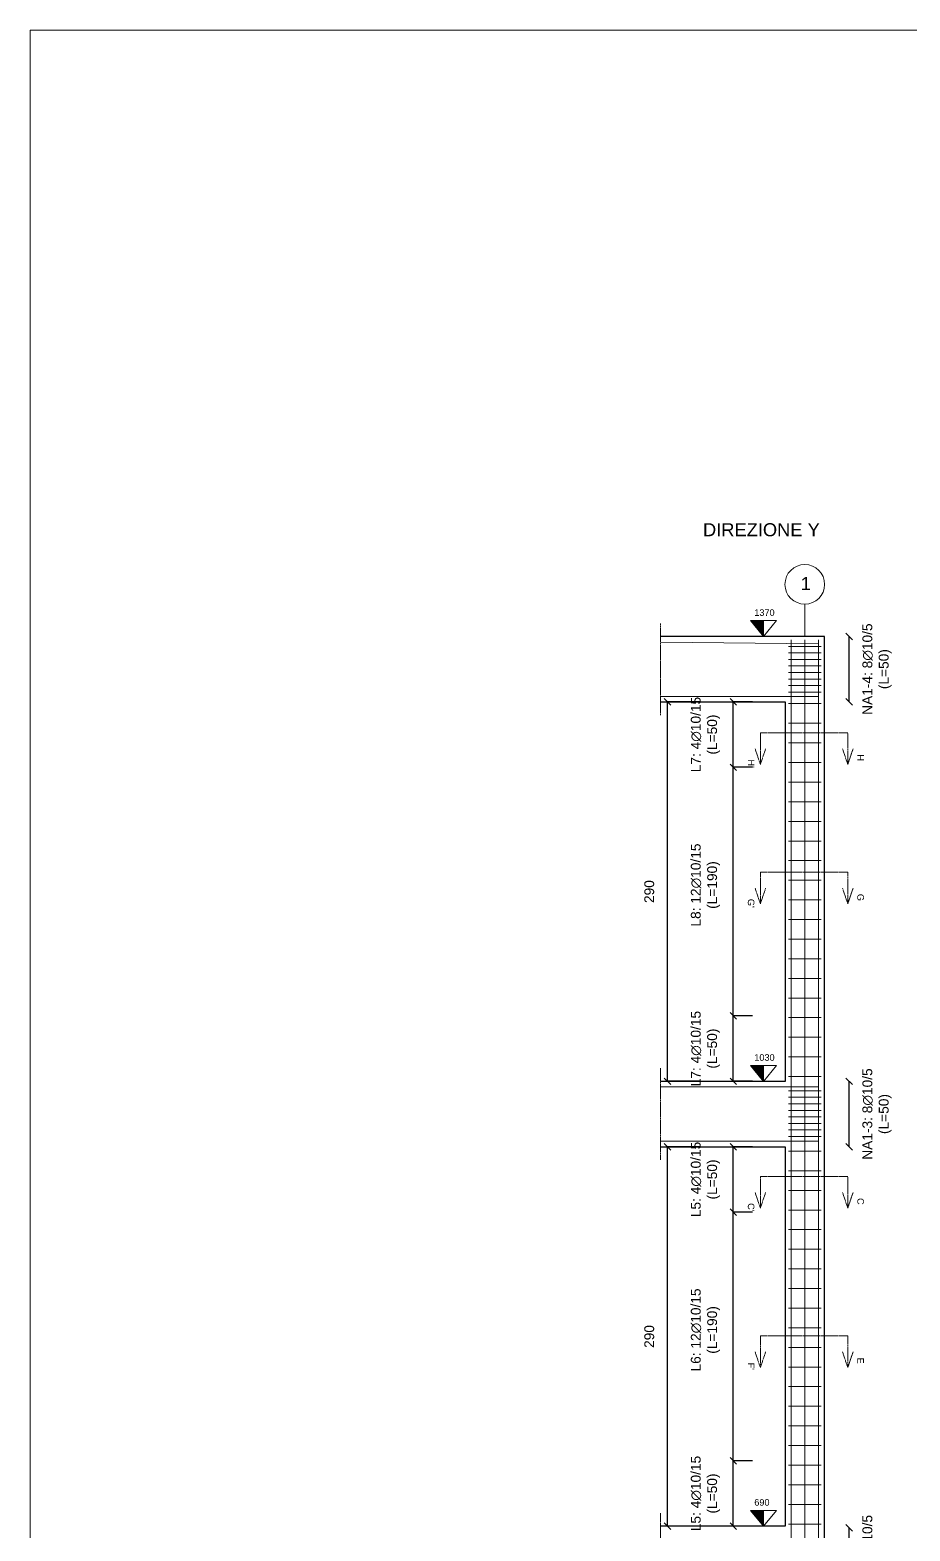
# Model space of a CAD drawing. Header units: millimetres. Extents: x -455371 to 117772, y -78417 to 116564.
# Drawn here: x -348521 to -341797, y 58753 to 70223 of the extents above; entities that cross this region are included whole.
import ezdxf

# ---------------------------------------------------------------- set-up
doc = ezdxf.new("R2010")
doc.units = ezdxf.units.MM
doc.linetypes.add('ACAD_ISO02W100', pattern=[15, 12, -3])
doc.layers.get('0').update_dxf_attribs({"color": 255})
for name, color, linetype, lineweight in [('armature', 5, 'Continuous', 18), ('Cls', 7, 'Continuous', 25), ('fili fissi', 210, 'Continuous', 18), ('quote', 5, 'Continuous', 15), ('Scritte', 7, 'Continuous', 15), ('staffe', 10, 'Continuous', 15), ('tratteggio 1 a 50', 230, 'ACAD_ISO02W100', 15)]:
    doc.layers.add(name, color=color, linetype=linetype, lineweight=lineweight)
doc.layers.add('RETINI', color=253, linetype='Continuous')
doc.styles.get("Standard").update_dxf_attribs({"font": 'arial.ttf'})
doc.dimstyles.new('scala1 a 50', dxfattribs={"dimtxt": 75, "dimasz": 50, "dimexe": 0.18, "dimexo": 250, "dimgap": 100, "dimtad": 2, "dimdec": 0, "dimlfac": 0.1, "dimzin": 0, "dimdsep": 46, "dimtxsty": 'Standard', "dimblk": 'OBLIQUE', "dimcen": -100, "dimadec": 0, "dimazin": 0, "dimtfac": 1, "dimtdec": 0, "dimtofl": 0, "dimtmove": 0, "dimatfit": 3, "dimfxl": 250, "dimfxlon": 1, "dimtolj": 1, "dimtzin": 0, "dimarcsym": 0})

# ---------------------------------------------------------------- blocks, each defined once
blk = doc.blocks.new('_Oblique')
at = {"color": 0, "linetype": 'ByBlock', "lineweight": -2}
blk.add_line((-0.5, -0.5), (0.5, 0.5), dxfattribs=at)
blk = doc.blocks.new('*D1646')
at = {"layer": 'Defpoints', "color": 0, "transparency": 16777216}
for p in [(-343650, 65089), (-342751, 65089), (-342751, 62189)]:
    blk.add_point(p, dxfattribs=at)
at = {"layer": 'quote', "color": 0, "lineweight": -2, "transparency": 16777216}
for p, q in [((-343400, 65089), (-343651, 65089)), ((-343650, 62189), (-343650, 65089)), ((-343400, 62189), (-343651, 62189))]:
    blk.add_line(p, q, dxfattribs=at)
at = {"layer": 'quote', "color": 0, "lineweight": -2, "transparency": 16777216, "xscale": 50, "yscale": 50, "zscale": 50}
for p, rotation in [((-343650, 65089), 90), ((-343650, 62189), 270)]:
    blk.add_blockref('_Oblique', p, dxfattribs=dict(at, rotation=rotation))
at = {"layer": 'quote', "color": 0, "transparency": 16777216, "insert": (-343789, 63639), "char_height": 75, "attachment_point": 5, "rotation": 90}
blk.add_mtext('\\A1;290', dxfattribs=at)
blk = doc.blocks.new('*D1647')
at = {"layer": 'Defpoints', "color": 0, "transparency": 16777216}
for p in [(-343650, 61689), (-342751, 61689), (-342751, 58789)]:
    blk.add_point(p, dxfattribs=at)
at = {"layer": 'quote', "color": 0, "lineweight": -2, "transparency": 16777216}
for p, q in [((-343400, 61689), (-343651, 61689)), ((-343650, 58789), (-343650, 61689)), ((-343400, 58789), (-343651, 58789))]:
    blk.add_line(p, q, dxfattribs=at)
at = {"layer": 'quote', "color": 0, "lineweight": -2, "transparency": 16777216, "xscale": 50, "yscale": 50, "zscale": 50}
for p, rotation in [((-343650, 61689), 90), ((-343650, 58789), 270)]:
    blk.add_blockref('_Oblique', p, dxfattribs=dict(at, rotation=rotation))
at = {"layer": 'quote', "color": 0, "transparency": 16777216, "insert": (-343789, 60239), "char_height": 75, "attachment_point": 5, "rotation": 90}
blk.add_mtext('\\A1;290', dxfattribs=at)
blk = doc.blocks.new('*D1676')
at = {"layer": 'Defpoints', "color": 0, "transparency": 16777216}
for p in [(-343147, 59289), (-342751, 59289), (-342751, 58789)]:
    blk.add_point(p, dxfattribs=at)
at = {"layer": 'quote', "color": 0, "lineweight": -2, "transparency": 16777216}
for p, q in [((-343001, 59289), (-343147, 59289)), ((-343147, 58789), (-343147, 59289)), ((-343001, 58789), (-343147, 58789))]:
    blk.add_line(p, q, dxfattribs=at)
at = {"layer": 'quote', "color": 0, "lineweight": -2, "transparency": 16777216, "xscale": 50, "yscale": 50, "zscale": 50}
for p, rotation in [((-343147, 59289), 90), ((-343147, 58789), 270)]:
    blk.add_blockref('_Oblique', p, dxfattribs=dict(at, rotation=rotation))
at = {"layer": 'quote', "color": 0, "transparency": 16777216, "insert": (-343360, 59039), "char_height": 75, "attachment_point": 5, "rotation": 90}
blk.add_mtext('\\A1;L5: {\\A0;4∅10/15} \\P(L=50)', dxfattribs=at)
blk = doc.blocks.new('*D1677')
at = {"layer": 'Defpoints', "color": 0, "transparency": 16777216}
for p in [(-343147, 61189), (-342751, 61189), (-342751, 59289)]:
    blk.add_point(p, dxfattribs=at)
at = {"layer": 'quote', "color": 0, "lineweight": -2, "transparency": 16777216}
for p, q in [((-343001, 61189), (-343147, 61189)), ((-343147, 59289), (-343147, 61189)), ((-343001, 59289), (-343147, 59289))]:
    blk.add_line(p, q, dxfattribs=at)
at = {"layer": 'quote', "color": 0, "lineweight": -2, "transparency": 16777216, "xscale": 50, "yscale": 50, "zscale": 50}
for p, rotation in [((-343147, 61189), 90), ((-343147, 59289), 270)]:
    blk.add_blockref('_Oblique', p, dxfattribs=dict(at, rotation=rotation))
at = {"layer": 'quote', "color": 0, "transparency": 16777216, "insert": (-343360, 60289), "char_height": 75, "attachment_point": 5, "rotation": 90}
blk.add_mtext('\\A1;L6: {\\A0;12∅10/15} \\P(L=190)', dxfattribs=at)
blk = doc.blocks.new('*D1678')
at = {"layer": 'Defpoints', "color": 0, "transparency": 16777216}
for p in [(-343147, 61689), (-342751, 61689), (-342751, 61189)]:
    blk.add_point(p, dxfattribs=at)
at = {"layer": 'quote', "color": 0, "lineweight": -2, "transparency": 16777216}
for p, q in [((-343001, 61689), (-343147, 61689)), ((-343147, 61189), (-343147, 61689)), ((-343001, 61189), (-343147, 61189))]:
    blk.add_line(p, q, dxfattribs=at)
at = {"layer": 'quote', "color": 0, "lineweight": -2, "transparency": 16777216, "xscale": 50, "yscale": 50, "zscale": 50}
for p, rotation in [((-343147, 61689), 90), ((-343147, 61189), 270)]:
    blk.add_blockref('_Oblique', p, dxfattribs=dict(at, rotation=rotation))
at = {"layer": 'quote', "color": 0, "transparency": 16777216, "insert": (-343360, 61439), "char_height": 75, "attachment_point": 5, "rotation": 90}
blk.add_mtext('\\A1;L5: {\\A0;4∅10/15} \\P(L=50)', dxfattribs=at)
blk = doc.blocks.new('*D1679')
at = {"layer": 'Defpoints', "color": 0, "transparency": 16777216}
for p in [(-343147, 62689), (-342751, 62689), (-342751, 62189)]:
    blk.add_point(p, dxfattribs=at)
at = {"layer": 'quote', "color": 0, "lineweight": -2, "transparency": 16777216}
for p, q in [((-343001, 62689), (-343147, 62689)), ((-343147, 62189), (-343147, 62689)), ((-343001, 62189), (-343147, 62189))]:
    blk.add_line(p, q, dxfattribs=at)
at = {"layer": 'quote', "color": 0, "lineweight": -2, "transparency": 16777216, "xscale": 50, "yscale": 50, "zscale": 50}
for p, rotation in [((-343147, 62689), 90), ((-343147, 62189), 270)]:
    blk.add_blockref('_Oblique', p, dxfattribs=dict(at, rotation=rotation))
at = {"layer": 'quote', "color": 0, "transparency": 16777216, "insert": (-343360, 62439), "char_height": 75, "attachment_point": 5, "rotation": 90}
blk.add_mtext('\\A1;L7: {\\A0;4∅10/15} \\P(L=50)', dxfattribs=at)
blk = doc.blocks.new('*D1680')
at = {"layer": 'Defpoints', "color": 0, "transparency": 16777216}
for p in [(-343147, 64589), (-342751, 64589), (-342751, 62689)]:
    blk.add_point(p, dxfattribs=at)
at = {"layer": 'quote', "color": 0, "lineweight": -2, "transparency": 16777216}
for p, q in [((-343001, 64589), (-343147, 64589)), ((-343147, 62689), (-343147, 64589)), ((-343001, 62689), (-343147, 62689))]:
    blk.add_line(p, q, dxfattribs=at)
at = {"layer": 'quote', "color": 0, "lineweight": -2, "transparency": 16777216, "xscale": 50, "yscale": 50, "zscale": 50}
for p, rotation in [((-343147, 64589), 90), ((-343147, 62689), 270)]:
    blk.add_blockref('_Oblique', p, dxfattribs=dict(at, rotation=rotation))
at = {"layer": 'quote', "color": 0, "transparency": 16777216, "insert": (-343360, 63689), "char_height": 75, "attachment_point": 5, "rotation": 90}
blk.add_mtext('\\A1;L8: {\\A0;12∅10/15} \\P(L=190)', dxfattribs=at)
blk = doc.blocks.new('*D1681')
at = {"layer": 'Defpoints', "color": 0, "transparency": 16777216}
for p in [(-343147, 65089), (-342751, 65089), (-342751, 64589)]:
    blk.add_point(p, dxfattribs=at)
at = {"layer": 'quote', "color": 0, "lineweight": -2, "transparency": 16777216}
for p, q in [((-343001, 65089), (-343147, 65089)), ((-343147, 64589), (-343147, 65089)), ((-343001, 64589), (-343147, 64589))]:
    blk.add_line(p, q, dxfattribs=at)
at = {"layer": 'quote', "color": 0, "lineweight": -2, "transparency": 16777216, "xscale": 50, "yscale": 50, "zscale": 50}
for p, rotation in [((-343147, 65089), 90), ((-343147, 64589), 270)]:
    blk.add_blockref('_Oblique', p, dxfattribs=dict(at, rotation=rotation))
at = {"layer": 'quote', "color": 0, "transparency": 16777216, "insert": (-343360, 64839), "char_height": 75, "attachment_point": 5, "rotation": 90}
blk.add_mtext('\\A1;L7: {\\A0;4∅10/15} \\P(L=50)', dxfattribs=at)
blk = doc.blocks.new('*U3044')
at = {"layer": 'staffe'}
blk.add_lwpolyline([(-125, 0), (125, 0)], dxfattribs=at)
blk = doc.blocks.new('*U3045')
at = {"layer": 'staffe', "color": 0, "linetype": 'ByBlock', "lineweight": -2, "transparency": 16777216}
for p in [(0, 350), (0, 300), (0, 250), (0, 200), (0, 150), (0, 100), (0, 50), (0, 0)]:
    blk.add_blockref('*U3044', p, dxfattribs=at)
blk = doc.blocks.new('*U3046')
at = {"layer": 'staffe'}
blk.add_lwpolyline([(-125, 0), (125, 0)], dxfattribs=at)
blk = doc.blocks.new('*U3047')
at = {"layer": 'staffe', "color": 0, "linetype": 'ByBlock', "lineweight": -2, "transparency": 16777216}
for p in [(0, 350), (0, 300), (0, 250), (0, 200), (0, 150), (0, 100), (0, 50), (0, 0)]:
    blk.add_blockref('*U3046', p, dxfattribs=at)
blk = doc.blocks.new('*U3052')
at = {"layer": 'staffe'}
blk.add_lwpolyline([(-125, 0), (125, 0)], dxfattribs=at)
blk = doc.blocks.new('*U3053')
at = {"layer": 'staffe', "color": 0, "linetype": 'ByBlock', "lineweight": -2, "transparency": 16777216}
for p in [(0, 2850), (0, 2700), (0, 2550), (0, 2400), (0, 2250), (0, 2100), (0, 1950), (0, 1800), (0, 1650), (0, 1500), (0, 1350), (0, 1200), (0, 1050), (0, 900), (0, 750), (0, 600), (0, 450), (0, 300), (0, 150), (0, 0)]:
    blk.add_blockref('*U3052', p, dxfattribs=at)
blk = doc.blocks.new('*U3054')
at = {"layer": 'staffe'}
blk.add_lwpolyline([(-125, 0), (125, 0)], dxfattribs=at)
blk = doc.blocks.new('*U3055')
at = {"layer": 'staffe', "color": 0, "linetype": 'ByBlock', "lineweight": -2, "transparency": 16777216}
for p in [(0, 2850), (0, 2700), (0, 2550), (0, 2400), (0, 2250), (0, 2100), (0, 1950), (0, 1800), (0, 1650), (0, 1500), (0, 1350), (0, 1200), (0, 1050), (0, 900), (0, 750), (0, 600), (0, 450), (0, 300), (0, 150), (0, 0)]:
    blk.add_blockref('*U3054', p, dxfattribs=at)
blk = doc.blocks.new('*D3127')
at = {"layer": 'Defpoints', "color": 0, "transparency": 16777216}
for p in [(-342451, 65589), (-342262, 65589), (-342451, 65089)]:
    blk.add_point(p, dxfattribs=at)
at = {"layer": 'quote', "color": 0, "lineweight": -2, "transparency": 16777216}
for p, q in [((-342262, 65589), (-342262, 65589)), ((-342262, 65089), (-342262, 65589)), ((-342262, 65089), (-342262, 65089))]:
    blk.add_line(p, q, dxfattribs=at)
at = {"layer": 'quote', "color": 0, "lineweight": -2, "transparency": 16777216, "xscale": 50, "yscale": 50, "zscale": 50}
for p, rotation in [((-342262, 65589), 90), ((-342262, 65089), 270)]:
    blk.add_blockref('_Oblique', p, dxfattribs=dict(at, rotation=rotation))
at = {"layer": 'quote', "color": 0, "transparency": 16777216, "insert": (-342049, 65339), "char_height": 75, "attachment_point": 5, "rotation": 90}
blk.add_mtext('\\A1;NA1-4: {\\A0;8∅10/5} \\P(L=50)', dxfattribs=at)
blk = doc.blocks.new('*D3128')
at = {"layer": 'Defpoints', "color": 0, "transparency": 16777216}
for p in [(-342451, 62189), (-342262, 62189), (-342451, 61689)]:
    blk.add_point(p, dxfattribs=at)
at = {"layer": 'quote', "color": 0, "lineweight": -2, "transparency": 16777216}
for p, q in [((-342262, 62189), (-342262, 62189)), ((-342262, 61689), (-342262, 62189)), ((-342262, 61689), (-342262, 61689))]:
    blk.add_line(p, q, dxfattribs=at)
at = {"layer": 'quote', "color": 0, "lineweight": -2, "transparency": 16777216, "xscale": 50, "yscale": 50, "zscale": 50}
for p, rotation in [((-342262, 62189), 90), ((-342262, 61689), 270)]:
    blk.add_blockref('_Oblique', p, dxfattribs=dict(at, rotation=rotation))
at = {"layer": 'quote', "color": 0, "transparency": 16777216, "insert": (-342049, 61939), "char_height": 75, "attachment_point": 5, "rotation": 90}
blk.add_mtext('\\A1;NA1-3: {\\A0;8∅10/5} \\P(L=50)', dxfattribs=at)
blk = doc.blocks.new('*D3129')
at = {"layer": 'Defpoints', "color": 0, "transparency": 16777216}
for p in [(-342451, 58776), (-342262, 58776), (-342451, 58276)]:
    blk.add_point(p, dxfattribs=at)
at = {"layer": 'quote', "color": 0, "lineweight": -2, "transparency": 16777216}
for p, q in [((-342262, 58776), (-342262, 58776)), ((-342262, 58276), (-342262, 58776)), ((-342262, 58276), (-342262, 58276))]:
    blk.add_line(p, q, dxfattribs=at)
at = {"layer": 'quote', "color": 0, "lineweight": -2, "transparency": 16777216, "xscale": 50, "yscale": 50, "zscale": 50}
for p, rotation in [((-342262, 58776), 90), ((-342262, 58276), 270)]:
    blk.add_blockref('_Oblique', p, dxfattribs=dict(at, rotation=rotation))
at = {"layer": 'quote', "color": 0, "transparency": 16777216, "insert": (-342049, 58526), "char_height": 75, "attachment_point": 5, "rotation": 90}
blk.add_mtext('\\A1;NA1-2: {\\A0;8∅10/5} \\P(L=50)', dxfattribs=at)

msp = doc.modelspace()

# ---------------------------------------------------------------- hatches: boundary and pattern name
at = {"layer": 'RETINI'}
h = msp.add_hatch(color=256, dxfattribs=at)
h.dxf.hatch_style = 1
h.paths.add_polyline_path([(-343015.9, 65709.9), (-342915.9, 65588.5), (-342915.9, 65709.9)])
h = msp.add_hatch(color=256, dxfattribs=at)
h.dxf.hatch_style = 1
h.paths.add_polyline_path([(-343015.9, 62309.9), (-342915.9, 62188.5), (-342915.9, 62309.9)])
h = msp.add_hatch(color=256, dxfattribs=at)
h.dxf.hatch_style = 1
h.paths.add_polyline_path([(-343015.9, 58909.9), (-342915.9, 58788.5), (-342915.9, 58909.9)])

# ---------------------------------------------------------------- linework, layer by layer
at = {"layer": 'armature'}
for points in [[(-343702.6, 65546.1), (-343702.6, 65546.1), (-343702.6, 65546.1), (-342495.8, 65532.1)], [(-342704.8, 50755.5), (-342705.8, 65563.5)], [(-342599.8, 50755.5), (-342600.8, 65563.5)], [(-342494.8, 50755.5), (-342495.8, 65563.5)], [(-342495.8, 65532.1), (-342494.8, 65101.8)], [(-343702.7, 65130.5), (-343702.7, 65130.5), (-343702.7, 65130.5), (-342495.8, 65130.6)], [(-343702.7, 61730.5), (-343702.7, 61730.5), (-343702.7, 61730.5), (-342495.5, 61730.6), (-342495.6, 62146.5), (-342495.6, 62146.5), (-342495.6, 62146.5), (-342495.6, 62146.5)], [(-342495.6, 62146.5), (-343702.7, 62146.5)]]:
    msp.add_lwpolyline(points, dxfattribs=at)
at = {"layer": 'Cls'}
for points in [[(-342450.8, 51888.5), (-342450.8, 65588.5), (-342750.8, 65588.5), (-343702.7, 65588.5)], [(-343702.7, 65088.5), (-342750.8, 65088.5), (-342750.8, 62188.5), (-343702.7, 62188.5)], [(-343702.7, 61688.5), (-342750.8, 61688.5), (-342750.8, 58788.5), (-343702.7, 58788.5)]]:
    msp.add_lwpolyline(points, dxfattribs=at)
at = {"layer": 'fili fissi'}
msp.add_lwpolyline([(-342600.8, 65588.5), (-342600.8, 65835.3)], dxfattribs=at)
msp.add_circle((-342600.8, 65986.9), 151.6, dxfattribs=at)
at = {"layer": 'quote'}
msp.add_lwpolyline([(-348520.9, 70223.3), (-296872.7, 70223.3), (-296872.7, 47890.5), (-348520.9, 47890.5)], close=True, dxfattribs=at)
for points in [[(-342915.9, 65588.5), (-343015.9, 65709.9), (-342815.9, 65709.9), (-342915.9, 65588.5)], [(-342915.9, 65588.5), (-342915.9, 65709.9)], [(-342915.9, 62188.5), (-343015.9, 62309.9), (-342815.9, 62309.9), (-342915.9, 62188.5)], [(-342915.9, 62188.5), (-342915.9, 62309.9)], [(-342915.9, 58788.5), (-343015.9, 58909.9), (-342815.9, 58909.9), (-342915.9, 58788.5)], [(-342915.9, 58788.5), (-342915.9, 58909.9)]]:
    msp.add_lwpolyline(points, dxfattribs=at)
at = {"layer": 'tratteggio 1 a 50'}
for points in [[(-343702.7, 65688.5), (-343702.7, 64988.5)], [(-342312.6, 64731), (-342312.6, 64731), (-342272.2, 64611.4), (-342272.2, 64853.3), (-342940.1, 64853.3), (-342940.1, 64611.4)], [(-342899.7, 64731), (-342899.7, 64731), (-342940.1, 64611.4), (-342980.5, 64731), (-342980.5, 64731)], [(-342312.6, 63665.4), (-342312.6, 63665.4), (-342272.2, 63545.8), (-342272.2, 63787.7), (-342940.1, 63787.7), (-342940.1, 63545.8)], [(-342899.7, 63665.4), (-342899.7, 63665.4), (-342940.1, 63545.8), (-342980.5, 63665.4), (-342980.5, 63665.4)], [(-343702.7, 62288.5), (-343702.7, 61588.5)], [(-342312.6, 61340.2), (-342312.6, 61340.2), (-342272.2, 61220.7), (-342272.2, 61462.5), (-342940.1, 61462.5), (-342940.1, 61220.7)], [(-342899.7, 61340.2), (-342899.7, 61340.2), (-342940.1, 61220.7), (-342980.5, 61340.2), (-342980.5, 61340.2)], [(-342312.6, 60121.2), (-342312.6, 60121.2), (-342272.2, 60001.7), (-342272.2, 60243.5), (-342940.1, 60243.5), (-342940.1, 60001.7)], [(-342899.7, 60121.2), (-342899.7, 60121.2), (-342940.1, 60001.7), (-342980.5, 60121.2), (-342980.5, 60121.2)], [(-343702.7, 58888.5), (-343702.7, 58188.5)]]:
    msp.add_lwpolyline(points, dxfattribs=at)
for points in [[(-342272.2, 64611.4), (-342231.8, 64731), (-342231.8, 64731), (-342231.8, 64731)], [(-342272.2, 63545.8), (-342231.8, 63665.4), (-342231.8, 63665.4), (-342231.8, 63665.4)], [(-342272.2, 61220.7), (-342231.8, 61340.2), (-342231.8, 61340.2), (-342231.8, 61340.2)], [(-342272.2, 60001.7), (-342231.8, 60121.2), (-342231.8, 60121.2), (-342231.8, 60121.2)]]:
    msp.add_lwpolyline(points, close=True, dxfattribs=at)

# ---------------------------------------------------------------- block references
at = {"layer": 'staffe'}
for name, p in [('*U3047', (-342600.8, 65163.2)), ('*U3055', (-342600.8, 62225.6)), ('*U3045', (-342600.8, 61767.2)), ('*U3053', (-342600.8, 58805.7))]:
    msp.add_blockref(name, p, dxfattribs=at)

# ---------------------------------------------------------------- texts
at = {"layer": 'Scritte', "attachment_point": 1}
for s, width, heights, insert, char_height in [('DIREZIONE Y', 1464.25, [0], (-343378.7, 66454.4), 100), ('1', 100, [92.1], (-342632.2, 66042.7), 100), ('1370', 147.198, [0], (-342986.6, 65796.1), 50), ('1030', 147.198, [0], (-342986.6, 62396.1), 50), ('690', 147.198, [0], (-342986.6, 58996.1), 50)]:
    msp.add_mtext_dynamic_manual_height_columns(s, width=width, gutter_width=12.5, heights=heights, dxfattribs=dict(at, insert=insert, char_height=char_height))
at = {"layer": 'Scritte', "char_height": 50, "attachment_point": 1, "rotation": 270}
for s, insert in [("H'", (-342985.8, 64649)), ('H', (-342149.2, 64687.5)), ("G'", (-342985.8, 63583.4)), ('G', (-342149.2, 63621.9)), ("C'", (-342985.8, 61258.3)), ('C', (-342149.2, 61296.8)), ("F'", (-342985.8, 60039.3)), ('E', (-342149.2, 60077.8))]:
    msp.add_mtext_dynamic_manual_height_columns(s, width=371.945, gutter_width=12.5, heights=[0], dxfattribs=dict(at, insert=insert))

# ---------------------------------------------------------------- dimensions: what is measured, and where the dimension line sits
at = {"layer": 'quote'}
for base, p1, p2, text, picture, middle in [((-342261.8, 65588.5), (-342450.8, 65088.5), (-342450.8, 65588.5), 'NA1-4: {\\A0;8∅10/5} \\P(L=<>)', '*D3127', (-342261.8, 65338.5)), ((-343146.7, 65088.5), (-342750.8, 64588.5), (-342750.8, 65088.5), 'L7: {\\A0;4∅10/15} \\P(L=<>)', '*D1681', (-343146.7, 64838.5)), ((-343146.7, 64588.5), (-342750.8, 62688.5), (-342750.8, 64588.5), 'L8: {\\A0;12∅10/15} \\P(L=<>)', '*D1680', (-343146.7, 63688.5)), ((-343146.7, 62688.5), (-342750.8, 62188.5), (-342750.8, 62688.5), 'L7: {\\A0;4∅10/15} \\P(L=<>)', '*D1679', (-343146.7, 62438.5)), ((-342261.8, 62188.5), (-342450.8, 61688.5), (-342450.8, 62188.5), 'NA1-3: {\\A0;8∅10/5} \\P(L=<>)', '*D3128', (-342261.8, 61938.5)), ((-343146.7, 61688.5), (-342750.8, 61188.5), (-342750.8, 61688.5), 'L5: {\\A0;4∅10/15} \\P(L=<>)', '*D1678', (-343146.7, 61438.5)), ((-343146.7, 61188.5), (-342750.8, 59288.5), (-342750.8, 61188.5), 'L6: {\\A0;12∅10/15} \\P(L=<>)', '*D1677', (-343146.7, 60288.5)), ((-343146.7, 59288.5), (-342750.8, 58788.5), (-342750.8, 59288.5), 'L5: {\\A0;4∅10/15} \\P(L=<>)', '*D1676', (-343146.7, 59038.5)), ((-342261.8, 58776.2), (-342450.8, 58276.2), (-342450.8, 58776.2), 'NA1-2: {\\A0;8∅10/5} \\P(L=<>)', '*D3129', (-342261.8, 58526.2))]:
    dim = msp.add_linear_dim(base=base, p1=p1, p2=p2, angle=90, text=text, dimstyle='scala1 a 50', dxfattribs=at)
    dim.commit()
    dim.dimension.update_dxf_attribs({"geometry": picture, "text_midpoint": middle, "dimtype": 161})
for base, p1, p2, picture, middle in [((-343650.5, 65088.5), (-342750.8, 62188.5), (-342750.8, 65088.5), '*D1646', (-343788.8, 63638.5)), ((-343650.5, 61688.5), (-342750.8, 58788.5), (-342750.8, 61688.5), '*D1647', (-343788.8, 60238.5))]:
    dim = msp.add_linear_dim(base=base, p1=p1, p2=p2, angle=90, dimstyle='scala1 a 50', dxfattribs=at)
    dim.commit()
    dim.dimension.update_dxf_attribs({"geometry": picture, "text_midpoint": middle})

doc.saveas('drawing.dxf')
